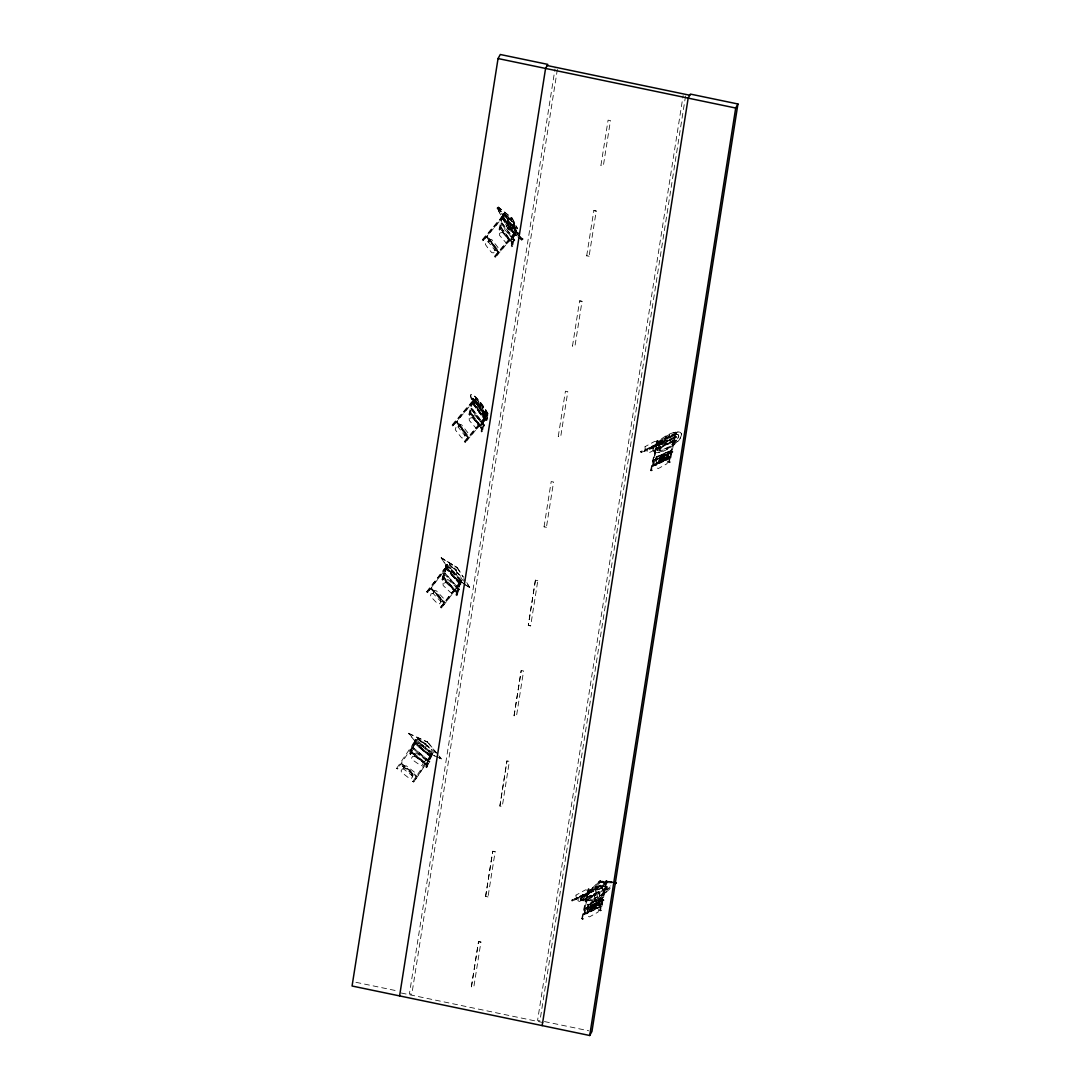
<?xml version="1.0" encoding="UTF-8"?>
<svg xmlns="http://www.w3.org/2000/svg" width="1090" height="1090" viewBox="0 0 1090 1090"><rect width="100%" height="100%" fill="white"/><g stroke="black" fill="none" stroke-linecap="round" stroke-linejoin="round"><path stroke-width="0.75" stroke-dasharray="5 3.75" d="M452.268 572.7L453.958 571.909L454.162 574.702L455.443 575.847L456.765 572.454L460.743 576.474M454.217 572.168L454.217 574.825M422.893 742.154L425.264 744.307M513.349 227.742C509.916 224.39 515.502 227.36 511.741 228.096C512.205 230.985 510.038 223.791 510.147 225.834M512.082 227.851L512.559 228.723L510.502 225.589M596.857 895.694L599.473 892.451L597.143 894.985L597.197 897.37L593.982 898.691L594.813 897.942L595.276 898.691M599.527 895.476L599.704 892.914L599.759 895.817C597.293 899.509 606.408 891.62 603.165 889.753L607.334 887.028L602.947 889.413C606.122 892.669 596.503 898.228 599.759 895.817M450.402 565.042L460.947 576.474M600.754 904.836L601.625 903.855L587.224 910.641L587.919 904.278L601.748 897.71C603.833 897.315 602.552 906.989 601.367 903.447L601.748 898.228L602.089 898.841L601.408 898.146L588.804 904.005L587.524 911.063L601.871 904.373M601.939 898.596L588.682 904.741L588.096 910.641M591.897 906.73L592.047 908.61L591.897 906.73L590.003 908.638A2.248 1.022 -34.8 0 0 590.017 909.237L591.529 909.169M592.51 906.131L592.606 908.665L592.51 906.131L589.663 908.488A2.235 1.008 -34.8 0 0 589.745 908.842L590.017 909.237M593.682 905.558C593.042 911.949 594.622 901.512 594.227 907.316M594.69 906.88L594.268 905.286M594.609 906.812C595.74 904.278 596.189 907.507 596.08 905.64M596.543 904.223C596.68 909.769 596.748 901.73 595.344 905.831M597.334 905.599C602.988 902.629 594.241 906.907 599.364 903.746C598.219 902.411 597.688 905.518 597.593 903.733C601.544 899.945 599.023 908.774 599.704 902.738M599.01 904.25L599.296 904.646M599.091 903.351L599.282 904.332L597.919 904.973M657.079 457.446C655.867 454.462 654.273 463.441 656.534 463.522L670.432 457.064L671.099 450.647L656.711 456.601L656.643 463.073M671.099 450.647L656.848 457.146L656.18 463.563M660.227 460.975C663.456 458.522 659.123 462.678 660.54 459.203L658.946 460.416L659.477 461.533M660.54 459.203L660.69 461.097L658.973 461.016M661.153 458.604L661.235 461.152L661.153 458.604L658.306 460.947A2.235 1.008 -34.4 0 0 658.374 461.302L660.172 461.656M662.339 458.059L662.42 460.607L662.339 458.059L663.197 458.181L663.074 460.307L663.701 459.49M663.17 459.599L662.924 457.786M662.979 459.667C664.641 456.301 664.641 460.321 664.846 458.018C664.423 454.23 665.867 462.678 665.2 456.724M665.99 458.113C670.663 456.546 663.456 458.277 668.034 456.274C666.903 454.939 666.344 458.045 666.249 456.247C670.227 452.486 667.68 461.315 668.374 455.266M666.576 457.487L667.952 456.86L667.761 455.879M656.902 462.582L669.137 456.942C671.236 455.457 671.14 449.38 670.077 451.192L657.229 457.269M670.295 456.587L670.704 450.184L671.154 450.756M517.777 236.83L521.769 240.018L523.064 239.241L509.33 228.096M611.722 881.415L599.595 881.129L580.275 899.591L595.576 900.299L609.896 887.001M417.647 739.333L417.811 738.529M594.064 896.144L594.459 896.716L596.026 893.936L591.461 897.806L587.278 899.536L589.091 897.506L593.846 895.38L596.176 890.271L595.072 889.903M587.496 899.877L591.053 897.043M605.413 887.015L603.928 886.088L598.669 887.914L603.697 885.748L605.522 887.642L605.345 886.906M441.314 558.012L453.372 577.005L441.586 558.053L457.214 567.59L441.164 557.726M557.371 69.406L411.816 994.244L409.431 993.753L555.001 68.902M471.439 986.736L478.496 941.651L480.922 942.06L473.769 987.308L471.384 986.818L478.551 941.556M485.609 896.471L492.721 851.29L495.146 851.699L487.993 896.961L485.609 896.471L492.762 851.208L495.146 851.699M499.874 806.041L506.945 760.943L499.874 806.041L502.258 806.532L509.371 761.351L506.945 760.943M514.058 715.762L521.211 670.514L523.582 671.004L516.469 716.184L514.058 715.762L521.211 670.514M535.381 580.234L528.269 625.415L530.653 625.905L537.806 580.657L535.381 580.234L537.806 580.657M535.435 580.153L528.323 625.333L530.694 625.823M544.046 526.811L551.199 481.562L553.57 482.053L546.417 527.315L544.046 526.811L546.417 527.315M558.257 436.463L565.424 391.201L567.795 391.705L560.682 436.872L558.312 436.381M572.482 346.116L579.635 300.854L582.019 301.344L574.907 346.525L572.536 346.034M586.706 255.769L593.859 210.506L596.244 210.997L589.077 256.259L586.706 255.769L589.077 256.259M600.931 165.408L608.084 120.159L610.455 120.649L603.342 165.83L600.971 165.326M685.556 96.002L539.945 1020.935L537.574 1020.431L683.13 95.593M511.646 221.556L508.281 216.801L506.659 216.052C508.526 216.787 515.652 226.039 514.684 224.635M588.028 904.959L602.457 898.174L601.857 897.67M601.353 903.528L588.396 910.082M601.653 903.964L602.13 897.697M656.371 457.01L670.268 450.688M656.534 463.522L670.323 456.329M494.969 249.392C495.786 246.04 491.672 239.827 487.598 241.748L488.579 242.007L486.167 242.048L485.431 244.541L488.483 248.82L491.808 252.662L493.634 252.853L495.146 251.395L495.092 248.765L494.71 250.795M464.531 436.014C466.452 432.022 461.942 425.073 457.419 426.953L458.399 427.212L456.002 427.253L455.252 429.76L461.629 437.867L463.454 438.057L464.967 436.6L464.926 433.97M660.581 444.815L661.535 444.434M662.475 456.942L664.042 455.906M499.016 229.431L502.844 213.722L503.417 214.512L500.392 229.663L499.016 229.431L500.392 229.663M499.588 230.208L502.844 213.722M500.228 228.273L501.087 227.469L512.532 243.002L511.687 243.792L500.228 228.273L511.728 243.547M503.539 213.708L516.551 231.353L503.539 213.708L502.735 214.267M501.087 227.469L512.491 243.247M468.836 414.636L472.665 398.94L473.251 399.717L470.212 414.868L468.836 414.636L470.212 414.868M469.422 415.426L472.665 398.94M470.907 412.688L482.311 428.452L481.507 429.01L470.103 413.233L470.907 412.688L482.366 428.206L481.562 428.765L470.103 413.233M472.61 399.226L485.568 417.116L486.372 416.557L473.414 398.681L486.358 416.789L484.682 414.8M511.237 246.013L515.08 230.303L515.652 231.094L512.627 246.245L511.237 246.013L512.627 246.245M511.823 246.803L515.08 230.303M513.935 240.945L514.793 240.154L501.781 222.51L500.978 223.069L513.935 240.945L514.793 240.154M515.093 235.127L502.136 217.251L502.94 216.692L515.952 234.336L502.899 216.937L502.095 217.496L515.093 235.127L515.952 234.336M503.594 213.463L502.79 214.022L515.788 231.666M481.072 431.218L484.9 415.522L485.486 416.298L482.448 431.449L481.072 431.218L482.448 431.449M481.644 432.008L484.9 415.522M483.769 426.149L484.56 425.604L471.561 407.96L470.757 408.518L483.769 426.149L484.614 425.359L471.602 407.715L470.798 408.273L483.81 425.904M484.927 420.331L485.772 419.541L472.774 401.897L471.916 402.701L484.927 420.331L485.772 419.541M485.568 417.116L486.426 416.312M593.246 904.25C592.115 908.433 592.034 901.812 593.055 905.327C592.102 905.504 591.638 904.782 593.328 904.414M660.922 457.827C662.257 457.364 658.987 456.71 662.08 456.996C660.935 458.985 660.676 458.372 661.903 456.737M660.472 457.759L661.753 456.628M473.987 399.812L474.94 399.063L479.695 406.134M478.238 404.118L478.06 403.586M480.268 408.082L479.968 405.698L477.475 402.278M480.418 408.273C477.938 406.025 483.483 412.647 481.14 409.459M481.317 409.472L481.48 409.118M482.965 412.906L482.393 411.107L483.252 412.701M485.636 413.573L485.786 414.173M486.399 416.748L484.968 414.595M581.747 918.666L588.055 889.181L588.913 888.786L583.096 919.034L581.747 918.666L583.096 919.034M584.267 908.733L603.465 899.345L603.86 900.599L584.771 909.51L584.267 908.733L603.356 899.822L603.86 900.599M586.692 897.411L605.89 888.037L606.285 889.276L587.197 898.187L586.692 897.411L605.781 888.514L606.285 889.276M588.041 891.13L607.225 881.755L607.634 882.995L588.545 891.906L588.041 891.13L607.13 882.232L607.634 882.995M582.237 919.429L588.913 888.786M584.771 909.51L584.376 908.256M587.197 898.187L586.802 896.934M588.545 891.906L588.137 890.666M600.317 906.117L583.518 913.951L584.022 914.728L600.822 906.894L600.427 905.64L583.613 913.475L584.117 914.251L600.917 906.417L600.427 905.64M599.691 910.286L605.999 880.802L606.857 880.407L601.04 910.668L599.691 910.286L600.535 909.891L606.857 880.407M600.195 911.063L605.999 880.802M650.635 470.226L657.011 440.714L657.87 440.319L651.984 470.607L650.635 470.226L651.493 469.831L657.87 440.319M653.183 460.293L672.448 451.042L672.83 452.296L653.673 461.07L653.183 460.293L672.339 451.519L672.83 452.296M655.621 448.957L674.887 439.706L675.282 440.959L656.125 449.734L655.621 448.957L674.792 440.183L675.282 440.959M656.984 442.676L676.25 433.425L676.645 434.678L657.474 443.453L656.984 442.676L676.154 433.902L676.645 434.678M651.125 471.003L657.011 440.714M653.673 461.07L653.278 459.817M656.125 449.734L655.73 448.481M657.474 443.453L657.093 442.199M669.287 457.8L652.419 465.525L652.91 466.302L669.778 458.577L669.396 457.323L652.529 465.048L653.019 465.825L669.887 458.1L669.396 457.323M668.647 461.983L675.023 432.471L675.882 432.076L669.996 462.364L668.647 461.983L669.996 462.364M669.137 462.76L675.882 432.076M408.723 733.202L422.852 750.628L434.924 755.901M675.895 437.826L675.868 436.913L671.753 438.711L669.233 440.946L669.682 439.815M595.481 903.583L593.832 904.646M669.124 442.69L674.969 439.951L669.151 442.731M670.854 440.047L671.59 439.638M441.913 579.676L446.396 564.77L447.05 565.492L443.303 579.771L441.913 579.676L446.396 564.77M442.567 580.398L447.05 565.492M443.344 578.558L456.465 592.701L457.201 592.061L444.148 577.7L443.344 578.558L456.397 592.933L457.132 592.292L444.148 577.7M444.815 572.931L459.585 589.472L444.815 572.931L444.025 573.79M446.26 567.454L461.029 583.995L446.26 567.454L445.469 568.312L460.293 584.635L461.084 583.763M447.064 564.402L461.833 580.956L447.064 564.402L446.26 565.274L461.097 581.583L461.887 580.725M455.852 595.017L460.334 580.098L461.002 580.834L457.255 595.113L455.852 595.017L460.334 580.098M456.519 595.74L461.002 580.834M444.08 573.558L458.917 589.881M460.293 584.635L445.524 568.081M461.097 581.583L446.328 565.042M660.09 445.156L658.605 445.715L661.221 443.63M598.901 888.255C598.928 885.148 592.715 890.176 596.176 890.271M663.905 456.206L663.728 455.947A1.621 0.736 -34.4 0 1 663.81 456.219L662.625 456.615L663.905 456.206A1.621 0.736 -34.4 0 1 663.987 456.492C663.033 457.936 661.507 457.146 663.824 456.151M510.679 225.753L511.319 225.085L509.793 222.387L508.826 224.69L506.864 222.169L507.736 218.709L504.956 214.635L507.381 218.954M509.316 224.377L507.204 221.91L507.736 218.709M615.673 882.641L600.454 882.123L580.997 900.653L596.298 901.362L610.618 888.077M591.652 905.013L593.178 904.891L592.061 905.218M660.949 458.018C659.886 455.484 663.319 458.413 660.799 457.786M597.988 902.043C602.021 898.65 596.244 902.874 599.909 901.198M668.579 453.726L666.481 454.298L668.674 453.181M666.658 454.557L667.748 453.385L668.647 453.835A2.003 0.913 -34.4 0 1 668.66 454.244L666.549 454.884L668.483 453.971A2.003 0.913 -34.4 0 0 668.47 453.563L668.647 453.835M593.982 898.691L597.375 896.838M669.996 456.151L670.473 457.01M409.608 753.749L415.154 739.851L415.917 740.478L410.998 753.64L410.371 754.375L409.608 753.749L415.685 739.374L432.716 753.694L415.685 739.374M412.756 747.222L429.787 761.556L429.16 762.292L412.047 748.176L412.756 747.222L429.787 761.556M414.636 742.167L431.667 756.501L431.041 757.237L413.928 743.121L414.636 742.167L431.667 756.501M410.371 754.375L415.917 740.478M411.979 751.937L427.048 764.363L426.422 765.098L411.352 752.672L412.061 751.719L427.117 764.158L426.49 764.894L411.434 752.454L412.061 751.719M425.7 767.019L431.245 753.122L431.994 753.749L427.089 766.924L426.463 767.66L425.7 767.019L431.245 753.122M426.463 767.66L431.994 753.749M429.16 762.292L429.869 761.351M431.041 757.237L431.749 756.297M414.977 740.314L432.09 754.43L415.058 740.11M463.686 581.038L460.784 578.013L461.356 576.596L465.185 580.684M591.012 896.879L593.614 895.04L595.944 889.93M506.659 216.052L504.956 214.635M595.222 889.93L598.846 887.601M612.035 882.873L600.317 882.45L581.529 900.326L596.434 901.035L610.291 888.064M419.909 745.587C419.01 746.664 425.373 744.511 423.179 748.04C426.326 752.386 424.337 739.933 430.877 749.28M431.531 749.416L430.85 750.738L435.332 754.144L435.973 752.863L431.531 749.416L435.973 752.863M596.475 891.92L595.794 894.004L596.475 891.92L597.538 892.86L587.278 899.536M596.189 211.078L593.818 210.588M579.635 300.854L582.019 301.344M487.993 896.961L485.663 896.389M480.922 942.06L478.496 941.651M675.977 437.662L672.367 439.474M669.137 456.942L670.282 456.451M594.881 906.621L594.963 905.749M509.166 224.445L508.39 223.695L509.425 222.387M595.957 905.817L595.903 905.109M662.993 459.067L663.606 458.25M663.824 458.74L663.429 459.272M396.665 768.341L413.464 743.448L414.227 744.075L397.428 768.981L396.665 768.341L397.959 768.396L397.428 768.981M400.711 764.662L401.583 763.586L416.653 776.012L415.781 777.088L400.711 764.662L416.107 776.598M401.583 763.586L416.312 776.516M412.756 781.625L429.542 756.719L430.305 757.346L414.05 781.666L412.756 781.625L414.05 781.666M413.519 782.252L430.305 757.346M596.012 905.136L596.816 904.618M664.723 457.568L665.486 457.132M595.058 906.989L594.5 907.711M666.481 454.298L668.674 453.372M449.489 563.952L449.393 565.124L453.031 568.721L451.042 571.351L452.023 572.523M595.222 906.771L595.821 905.967M426.585 592.006L444.843 568.503L445.51 569.225L427.893 592.252L426.585 592.006L444.843 568.503M427.253 592.728L445.51 569.225M431.395 588.219L444.815 602.102L443.807 603.056L430.754 588.695L431.395 588.219L444.461 602.579M440.537 607.348L458.795 583.845L459.449 584.567L441.832 607.593L440.537 607.348L458.795 583.845M441.191 608.07L459.449 584.567M663.865 459.272L664.846 458.018M427.076 741.541L427.811 742.345L408.873 733.734L422.43 750.206M417.77 738.584L430.673 748.83L418.424 738.829M417.688 739.238L422.007 742.699L419.677 745.383M408.764 733.325L427.266 741.868M423.043 750.887L422.457 750.07M436.327 756.637L440.864 758.667M423.288 751.024L441.491 758.953L427.88 742.263M594.282 896.484L596.257 894.277M482.23 239.991L501.386 217.564L501.959 218.354L483.524 240.372L482.23 239.991L501.386 217.564M482.816 240.767L501.959 218.354M487.148 236.544L498.607 252.076L497.898 252.471L486.44 236.939L487.53 236.094L498.988 251.613L498.28 252.022L486.821 236.489L487.53 236.094M494.465 256.572L513.622 234.159L514.194 234.936L495.746 256.954L494.465 256.572L513.622 234.159M495.037 257.349L514.194 234.936M452.064 425.195L471.207 402.782L471.793 403.559L453.345 425.577L452.064 425.195L471.207 402.782M452.636 425.986L471.793 403.559M456.982 421.748L468.428 437.281L467.719 437.676L456.274 422.157L457.364 421.299L468.809 436.831L468.101 437.226L456.656 421.694L457.364 421.299M464.286 441.777L483.442 419.364L484.028 420.141L465.58 442.159L464.286 441.777L483.442 419.364M464.871 442.567L484.028 420.141M657.311 450.143L669.682 435.414L657.311 450.143A13.203 4.728 -32.9 0 1 657.992 443.766A13.203 4.728 -32.9 0 1 669.682 435.414M658.919 450.306L672.203 434.501A13.203 4.728 -32.9 0 1 676.345 440.469A13.203 4.728 -32.9 0 1 658.919 450.306L659.137 450.647A13.203 4.728 -32.9 0 0 676.549 440.796A13.203 4.728 -32.9 0 0 672.407 434.828L672.203 434.501M663.551 445.292L662.924 446.042L664.437 444.883L663.374 445.02M659.137 450.647L672.407 434.828M659.355 460.103L658.632 461.097A2.248 1.022 -34.4 0 0 658.646 461.71M601.217 888.105C606.285 889.835 598.901 888.377 602.429 887.424L603.942 888.677L602.429 887.424M601.448 888.445L602.661 887.764M432.09 754.43L432.798 753.49M599.459 881.469L580.82 899.277L595.712 899.972L610.795 885.843M511.987 239.664L511.033 240.522L509.18 240.168L502.408 232.388L502.313 230.903L503.621 229.677L505.038 229.922L511.81 237.702L511.987 239.664L511.81 237.702M481.821 424.868L480.867 425.74L479.001 425.373L472.229 417.593L472.133 416.107L473.455 414.881L474.872 415.14L481.644 422.92L481.821 424.868L481.644 422.92M669.75 456.506L670.227 457.214M413.464 743.448L412.919 744.02L414.227 744.075M429.542 756.719L429.773 757.932M597.811 901.784L599.977 901.307A2.003 0.913 -34.8 0 1 599.99 901.716L597.879 902.37L599.813 901.444A2.003 0.913 -34.8 0 0 599.786 901.035L599.977 901.307M670.336 440.483L669.437 440.837M591.284 909.36C594.595 907.207 590.126 910.027 592.115 908.678M592.17 907.125L590.521 908.651L591.775 908.215M660.812 459.612L659.246 461.411M441.123 557.876L457.364 568.094M449.434 564.007L450.143 564.579M455.797 569.443L454.38 568.053M457.092 567.822L463.087 576.964M457.555 567.944L463.427 577.182M453.113 576.651L469.477 587.21L466.738 582.687M453.713 577.046L454.217 577.727M454.04 577.7L462.433 582.782M454.149 577.795L461.315 582.319M460.62 576.392L460.498 575.711M469.749 587.646L462.773 583.136L469.667 587.592L466.806 582.605M458.849 590.112L459.653 589.254M590.93 907.466L592.783 906.526M659.559 459.925L661.426 459.013M596.366 902.629L597.347 903.038M596.121 902.438L597.252 902.82M664.6 454.666C667.244 456.737 665.704 453.835 664.505 455.293M431.763 587.742L431.122 588.219L444.175 602.593M516.238 235.331L507.668 228.26L497.054 207.986L498.321 207.018L511.796 217.877L512.355 218.64L511.115 219.444L517.805 232.211M497.135 208.176L498.403 207.073L509.057 227.715L507.913 228.655L516.483 235.781M497.19 208.299L498.593 207.495L512.082 218.245L511.074 219.39L519.576 235.277M507.926 228.437L497.49 208.531L498.634 207.522M505.351 214.716L504.616 214.88M507.409 217.741L509.684 219.499M507.858 218.409L509.33 219.744M497.054 207.986L510.338 218.313L511.51 217.591M510.338 218.313L511.687 217.768M497.49 208.531L510.57 218.763L511.891 217.986M510.57 218.763L511.987 218.123M510.502 218.463L512.082 218.245M511.401 219.69L512.423 218.777L517.409 228.573M509.084 222.633L509.793 222.387M511.687 221.338L512.627 221.393M512.286 221.638L513.104 221.87M511.333 224.254L512.613 224.404L512.491 225.971L511.333 224.254L515.406 230.317M512.763 222.128L513.608 222.51M511.319 225.085L509.452 222.646M514.167 224.949L514.085 223.191M507.668 228.26L508.689 227.347M498.498 207.509L508.989 227.592L507.736 228.396M508.008 228.791L509.398 228.369M508.104 228.914L509.425 228.205L522.696 238.724L521.456 239.514L517.546 236.38M509.52 228.273L508.294 229.159L509.589 228.573M518.213 233.996L513.758 227.905L513.731 224.063M508.58 229.445L509.752 228.723M511.741 228.096L513.118 227.701M513.758 227.905L513.785 225.262M517.859 234.241L514.221 228.246M514.753 229.568L514.099 227.66M515.052 230.562L515.093 229.309M517.573 233.219L515.788 230.263L517.927 234.078M521.824 240.045L523.037 239.051M521.688 239.964L523.009 238.955M596.434 902.765C598.873 903.515 596.625 901.158 596.557 902.901M477.502 403.355L474.94 399.785M477.447 402.401L475.09 400.139M478.578 401.733L484.723 417.416A13.203 2.602 54.9 0 1 473.142 400.807A13.203 2.602 54.9 0 1 478.578 401.733L484.723 417.416M478.769 405.058L479.641 406.093M487.761 419.159A13.203 2.602 54.9 0 1 486.14 418.546L480.758 403.709A13.203 2.602 54.9 0 1 488.443 416.884M482.816 410.058L485.908 413.41M483.592 412.02L483.252 410.221L487.312 415.358L487.707 418.11L485.132 415.958M483.129 413.314L473.673 399.976M484.995 413.069L483.878 411.816M484.791 412.906L485.527 413.056M485.69 413.532L484.941 413.096M486.876 415.045L487.067 415.74M485.99 414.377L486.821 415.685M486.14 418.546L486.481 418.301A13.203 2.602 54.9 0 0 487.407 418.819M503.417 214.512L502.04 214.28M500.923 223.314L501.727 222.755L514.739 240.4M515.652 231.094L514.276 230.862M515.747 231.911L516.592 231.107M472.57 399.471L473.414 398.681M473.251 399.717L471.875 399.485M470.062 413.478L470.866 412.933M485.486 416.298L484.096 416.067M595.562 893.664L597.538 892.86M605.291 887.301L606.803 886.306L607.334 887.028M670.99 439.883L671.181 439.679M422.893 742.004L426.149 744.211M582.687 895.122L583.504 894.631M651.725 446.696L653.469 445.892M599.527 881.428L614.528 881.974M666.821 454.162L666.808 455.239M582.728 895.176L584.431 894.304M591.257 908.774L589.745 908.842M659.886 461.247L658.469 461.438M662.379 442.921L658.714 444.815L656.834 448.508L659.505 447.54M672.912 438.003L669.246 439.883L668.006 441.736C667.87 444.747 665.213 446.764 665.936 441.954M590.726 904.618C590.576 909.442 589.922 901.948 590.085 906.934M596.203 904.06L595.93 902.166M591.148 906.09L590.235 906.131M597.865 904.141L599.977 903.133M661.834 444.393L662.843 443.562M589.404 889.549L588.055 889.181M606.503 881.578L607.348 881.183M588.641 891.429L607.73 882.532M571.65 900.04L587.129 894.291L586.692 895.585L586.284 894.686L571.65 900.04L572.059 900.94L587.537 895.19M589.595 891.661L590.453 891.266L590.862 892.165L605.481 886.824L605.073 885.925L589.595 891.661L590.003 892.56L605.481 886.824M572.059 900.94L572.495 899.645M590.003 892.56L590.862 892.165M605.073 885.925L604.637 887.219M587.292 897.71L606.381 888.8M584.867 909.033L603.955 900.122M659.382 457.078C658.537 458.154 659.069 460.825 659.709 456.928M664.859 456.56L664.382 455.225L665.731 454.843M666.521 456.656L668.647 455.675M657.502 441.491L658.36 441.096M676.372 432.853L675.023 432.471M657.583 442.976L676.74 434.202M640.675 451.546L641.519 451.151L641.07 452.445L640.675 451.546L656.071 445.837L656.48 446.737L655.635 447.132L655.226 446.232M658.687 443.289L659.545 442.908L659.941 443.807L674.492 438.493L674.097 437.594L658.687 443.289L659.096 444.202L674.492 438.493M659.096 444.202L659.941 443.807M674.097 437.594L673.647 438.889M656.221 449.257L675.391 440.483M653.768 460.593L672.939 451.819M672.857 438.234L676.481 436.491C678.321 438.371 674.724 440.306 676.713 439.91L662.379 446.178M662.325 443.167L663.96 442.213M663.388 442.676L664.505 441.586M591.311 908.951L590.249 908.338M659.941 461.438L659.232 461.125M641.07 452.445L656.48 446.737M425.604 744.552L425.972 743.857M355.953 982.308L398.558 991.178M544.428 1021.562L588.668 1030.772M401.202 993.004L543.787 1022.706M437.758 594.963L438.861 596.325L438.221 595.44M595.249 903.705L594.186 904.496L595.331 903.992A1.621 0.736 -34.8 0 0 595.249 903.705L594.009 904.223M425.958 744.62L425.223 744.347M418.124 758.136L419.514 759.185L418.683 758.517M521.524 239.555L522.641 238.56M594.105 904.332L595.14 903.719A1.621 0.736 -34.8 0 0 595.058 903.447M662.461 457.064L664.082 455.797M665.908 455.334L665.213 455.402M595.508 903.46L594.009 903.583L593.927 904.782M456.151 570.942L456.192 569.825M597.96 902.466L600.181 900.926M666.63 454.98L668.552 454.789L668.797 453.29M505.242 235.004L506.346 236.367L505.678 235.508M475.077 420.209L476.18 421.571L475.512 420.713M456.192 570.901L454.121 568.735M414.527 740.587L415.29 741.214M430.605 753.858L431.368 754.484M414.009 742.903L431.122 757.032M412.129 747.958L429.242 762.087M410.235 753.013L410.998 753.64M426.326 766.284L427.089 766.924M423.969 743.353L423.274 742.644M445.66 565.397L446.314 566.119M459.599 580.738L460.266 581.461M444.202 568.98L444.87 569.702M458.141 584.322L458.808 585.044M442.649 579.035L443.303 579.771M456.587 594.377L457.255 595.113M427.239 591.529L427.893 592.252M441.178 606.871L441.832 607.593M427.471 742.086L437.73 754.675M438.834 755.847L440.837 758.436M455.852 569.402L456.41 570.261M500.678 217.973L501.25 218.749M512.913 234.554L513.485 235.331M482.938 239.582L483.524 240.372M495.173 256.164L495.746 256.954M472.719 402.142L485.731 419.786M471.97 402.455L484.982 420.1M470.498 403.177L471.084 403.968M482.734 419.759L483.32 420.549M452.772 424.8L453.345 425.577M464.994 441.382L465.58 442.159M667.094 454.952L668.865 453.467M601.285 903.692L601.653 904.591M597.879 902.37L599.691 902.397L600.113 900.762M588.586 904.823L588.069 904.155L588.45 905M587.864 904.319L588.314 905.259M587.728 904.537L588.3 905.327M513.267 222.755L513.744 223.436M670.05 456.002L670.595 456.846M669.9 456.329L670.336 457.146M656.466 456.805L656.943 457.773M511.673 224.009L512.831 225.712M511.987 225.725L513.867 228.491M600.44 880.856L601.162 881.919M600.236 880.87L601.067 881.919M599.99 880.938L600.849 881.974M599.732 881.061L600.74 882.314M599.595 881.129L600.522 882.355M599.446 881.211L600.317 882.45M599.309 881.306L600.004 882.696M599.786 882.573L599.064 881.497L599.663 882.668M596.503 899.686L597.225 900.749M596.176 899.672L596.979 900.953M596.107 899.713L596.857 901.049L595.78 899.945M595.576 900.027L596.584 901.226M595.426 900.04L596.298 901.362M595.317 900.395L596.176 901.416M595.004 900.435L595.93 901.485M580.997 898.909L581.624 900.081M580.67 898.896L581.638 900.381M580.561 898.991L581.202 900.163M580.398 899.196L581.024 900.449M580.275 899.454L581.215 900.776M681.291 433.711A16.514 5.913 -32.9 0 1 661.644 451.396A16.514 5.913 -32.9 0 1 658.564 441.246A16.514 5.913 -32.9 0 1 681.291 433.711L681.495 434.038A16.514 5.913 -32.9 0 1 661.848 451.723A16.514 5.913 -32.9 0 1 658.782 441.573A16.514 5.913 -32.9 0 1 681.495 434.038M660.486 446.369L658.496 448.181L659.859 447.118M600.535 909.891L601.04 910.668M651.493 469.831L651.984 470.607M512.423 218.777L517.696 228.818M520.325 236.694L521.865 239.65M599.473 892.451L599.936 893.255M592.034 890.803L592.442 891.702M575.52 898.542L575.942 899.441M661.099 442.445L661.507 443.344M644.531 450.061L644.939 450.96M594.295 899.209L595.031 898.283L594.227 896.375M480.758 403.709L486.481 418.301M590.957 905.463L591.339 906.349M597.306 901.989L597.606 903.051M591.066 904.455L591.666 906.185M658.878 458.972L659.532 457.65L658.551 458.767M665.976 454.489L666.276 455.566M664.709 455.075L665.023 456.138M513.376 224.308L513.431 225.521M657.529 450.47A13.203 4.728 -32.9 0 1 658.197 444.093A13.203 4.728 -32.9 0 1 669.9 435.741M486.699 420.454A16.514 3.256 54.9 0 1 472.283 401.12A16.514 3.256 54.9 0 1 475.485 397.319A16.514 3.256 54.9 0 1 489.342 417.32M480.418 403.954A13.203 2.602 54.9 0 1 488.102 417.116M487.039 420.222A16.514 3.256 54.9 0 1 472.624 400.888A16.514 3.256 54.9 0 1 475.826 397.087A16.514 3.256 54.9 0 1 489.683 417.089M485.064 417.17A13.203 2.602 54.9 0 1 473.482 400.575A13.203 2.602 54.9 0 1 478.919 401.502M412.143 773.232L412.197 776.203C411.598 771.434 408.559 767.305 403.014 769.063L403.886 769.022L402.551 768.777L401.147 770.644L401.406 772.238L409.649 778.642L411.271 778.505L412.688 776.652L412.211 773.192M456.138 588.327L455.279 589.663L453.44 589.513L445.878 582.414L445.633 580.956L446.832 579.607L448.276 579.73L455.852 586.815L456.138 588.327M469.177 418.465L469.313 420.481L476.085 428.261L478.428 427.77L478.006 424.01L478.755 424.242L472.842 417.416L469.177 418.465M499.356 233.246L499.493 235.263L506.251 243.056L508.608 242.566L508.185 238.792L508.921 239.037L503.008 232.211L499.356 233.246M440.714 598.71L440.428 601.694C441.954 597.511 436.777 591.121 432.389 593.369L433.343 593.505L431.013 593.818L430.455 596.339L437.662 603.806L439.488 603.806L440.891 602.239L440.796 598.683M598.737 909.36L598.069 912.058L589.554 916.867L587.796 916.349L587.224 914.36C588.219 910.395 593.846 904.932 597.511 908.556L596.23 908.542L598.737 909.36M667.68 461.029L666.998 463.727L658.455 468.468L656.684 467.951L656.139 465.961C657.175 462.065 662.965 456.165 666.467 460.225L665.173 460.198L667.68 461.029M442.962 583.613L443.194 585.548L450.756 592.647L453.072 591.938L452.445 588.314L453.168 588.45L446.559 582.224L442.962 583.613M415.413 756.174L412.647 756.405L411.57 758.095L412.034 759.539L420.577 765.521L422.075 765.452L423.152 763.763L422.579 761.133L415.399 756.269M586.856 892.764L588.573 894.073L587.169 893.473L583.45 895.367L588.655 893.65L589.635 895.013L588.341 896.934L579.539 901.444L577.904 900.749L578.368 897.983L580.139 896.579L579.212 896.552L586.842 892.86M585.03 911.322L585.139 913.134L586.747 913.842L595.263 909.033L596.462 906.934L594.064 905.191L585.548 909.986L585.03 911.322M655.921 444.352L648.237 448.099L649.149 448.126L647.392 449.516L646.915 452.296L648.55 453.004L657.379 448.549L658.687 446.628L657.706 445.265L652.488 446.941L656.384 444.993L657.624 445.687L655.921 444.352M653.959 462.909L654.068 464.721L655.662 465.43L664.219 460.689L665.418 458.604L663.033 456.833L654.49 461.574L653.959 462.909M425.413 760.534L424.609 761.924L422.866 762.074L414.323 756.092L413.887 754.675L414.909 753.19L416.366 753.108L424.909 759.09L425.413 760.534M475.049 401.447L479.069 407.088L475.049 401.447M488.892 240.359L488.81 242.43L491.971 246.626L495.201 250.536L497.054 250.577L498.171 247.73L491.794 239.623L490.364 239.255L488.892 240.359M458.727 425.563L458.645 427.634L461.792 431.831L465.021 435.741L466.874 435.782L468.005 432.934L461.629 424.828L460.184 424.46L458.727 425.563M433.479 591.816L433.507 593.846L437.076 597.702L440.714 601.298L442.581 601.162L443.494 598.26L436.286 590.794L434.815 590.576L433.479 591.816M575.997 895.135L576.079 897.315L578.177 897.615L586.979 893.105L587.605 891.784L586.91 890.149L585.575 889.835L575.997 895.135M645.048 446.668L645.103 448.848L647.201 449.162L656.044 444.706L656.684 443.398L655.989 441.75L654.654 441.423L645.048 446.668M403.763 767.319L403.927 769.254L412.17 775.658L414.473 774.649L414.609 772.306L406.379 765.902L404.881 765.902L403.763 767.319M592.333 890.694L575.22 898.65L575.629 899.55L592.742 891.593L592.333 890.694M661.398 442.336L644.231 450.17L644.64 451.069L661.807 443.235L661.398 442.336M492.694 243.806L493.647 245.277L492.694 243.806M462.514 429.024L463.468 430.482L462.514 429.024M449.135 584.826L450.361 586.079L449.135 584.826"/><path stroke-width="1.5" d="M614.774 882.396L615.496 883.459L615.755 882.655M399.594 995.906L545.572 68.438L547.82 64.392L500.296 54.5L498.048 58.547L352.07 986.014L589.704 1035.5L591.952 1031.453L737.93 103.986L690.406 94.094L688.158 98.141L542.18 1025.608M589.704 1035.5L735.696 108.033L737.93 103.986M615.864 882.982L614.951 881.578M547.18 65.536L689.766 95.239M498.048 58.547L735.696 108.033M615.101 882.001L615.768 883.159M614.964 882.192L615.605 883.363"/></g></svg>
